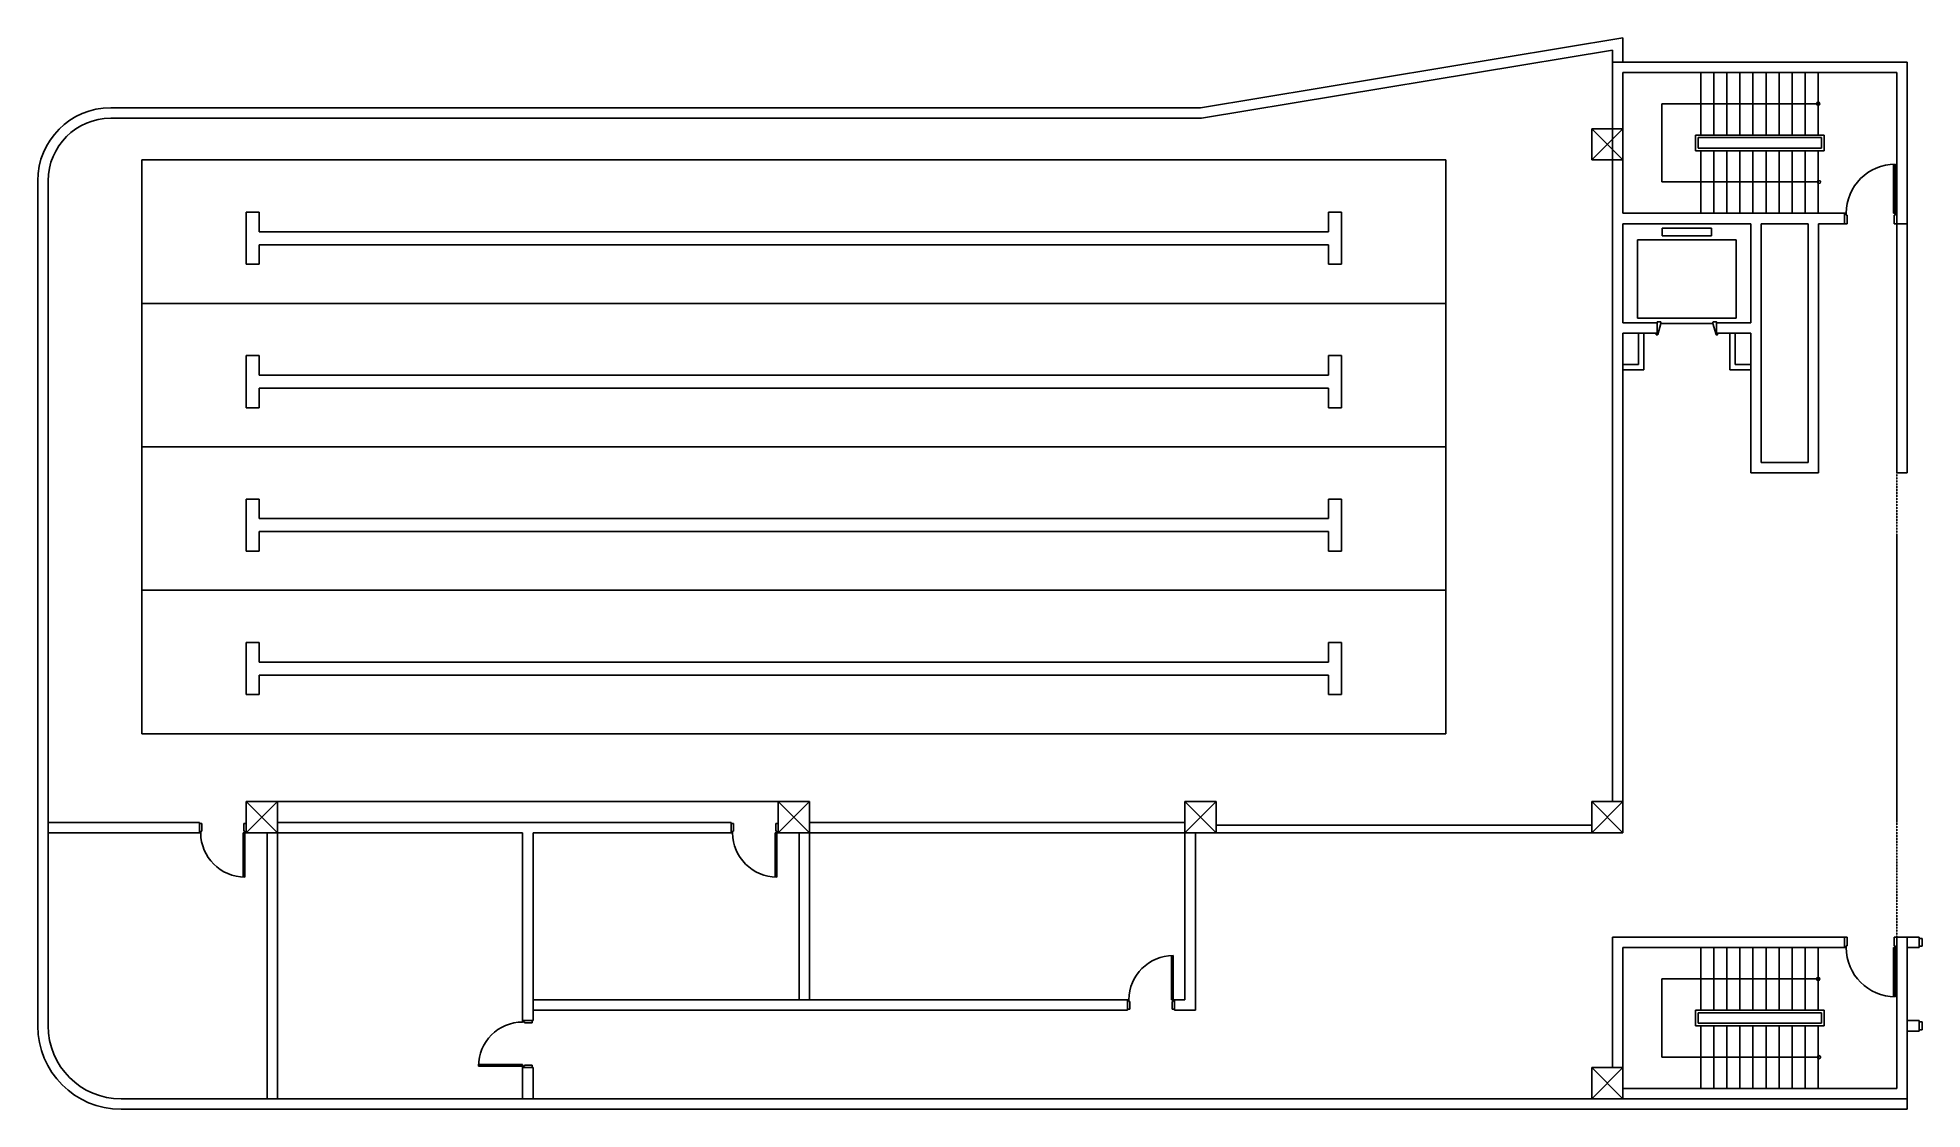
# Model space of a CAD drawing. Header units: millimetres. Extents: x 2430 to 38570, y 4270 to 24814.
import ezdxf

# ---------------------------------------------------------------- set-up
doc = ezdxf.new("R2010")
doc.units = ezdxf.units.MM
doc.linetypes.add('HD', pattern=[2.5, 1.5, -1])

msp = doc.modelspace()

# ---------------------------------------------------------------- linework, layer by layer
for p, q in [((32830, 24814), (24730, 23470)), ((32630, 24578), (24746, 23270)), ((32630, 24348), (32630, 24578)), ((32830, 24348), (32830, 24814)), ((32630, 16470), (32630, 24348)), ((32630, 24348), (32630, 24348)), ((32630, 24348), (38280, 24348)), ((38280, 21248), (38280, 24348)), ((32830, 24148), (38080, 24148)), ((32830, 24148), (32830, 21448)), ((34323, 22948), (34323, 24148)), ((34573, 22948), (34573, 24148)), ((34823, 22948), (34823, 24148)), ((35073, 22948), (35073, 24148)), ((35323, 22948), (35323, 24148)), ((35573, 22948), (35573, 24148)), ((35822, 22948), (35822, 24148)), ((36072, 22948), (36072, 24148)), ((36322, 22948), (36322, 24148)), ((36572, 22948), (36572, 24148)), ((38080, 24148), (38080, 21448)), ((36572, 23548), (33576, 23548)), ((33576, 23548), (33576, 22048)), ((24730, 23470), (3830, 23470)), ((24746, 23270), (3830, 23270)), ((32230, 23070), (32230, 22470)), ((32830, 23070), (32230, 23070)), ((32830, 22470), (32830, 23070)), ((34223, 22648), (34223, 22948)), ((34223, 22948), (36688, 22948)), ((34273, 22698), (34273, 22898)), ((34273, 22898), (36638, 22898)), ((36638, 22898), (36638, 22698)), ((36688, 22948), (36688, 22648)), ((36688, 22948), (36688, 22948)), ((32230, 22470), (32830, 22470)), ((36688, 22648), (34223, 22648)), ((36638, 22698), (34273, 22698)), ((34323, 22648), (34323, 21448)), ((34573, 22648), (34573, 21448)), ((34823, 22648), (34823, 21448)), ((35073, 22648), (35073, 21448)), ((35323, 22648), (35323, 21448)), ((35573, 22648), (35573, 21448)), ((35822, 22648), (35822, 21448)), ((36072, 22648), (36072, 21448)), ((36322, 22648), (36322, 21448)), ((36572, 22648), (36572, 21448)), ((2430, 5870), (2430, 22070)), ((2630, 5870), (2630, 22070)), ((33576, 22048), (35218, 22048)), ((35218, 22048), (36588, 22048)), ((38015, 21448), (38015, 22390)), ((38051, 21448), (38051, 22389)), ((32830, 21448), (37080, 21448)), ((34965, 21448), (32830, 21448)), ((37080, 21248), (37080, 21448)), ((37080, 21448), (37109, 21448)), ((37080, 21248), (37080, 21448)), ((37080, 21248), (37080, 21448)), ((37109, 21448), (37109, 21412)), ((37109, 21412), (37130, 21412)), ((37130, 21412), (37130, 21248)), ((38051, 21448), (38015, 21448)), ((38030, 21248), (38030, 21412)), ((38030, 21412), (38051, 21412)), ((38051, 21448), (38080, 21448)), ((38051, 21412), (38051, 21448)), ((38080, 21448), (38080, 21448)), ((38080, 21448), (38080, 21248)), ((38080, 21448), (38080, 21248)), ((32830, 21248), (32830, 19348)), ((35280, 21248), (32830, 21248)), ((35280, 21248), (32830, 21248)), ((32850, 21248), (35280, 21248)), ((32850, 21248), (35269, 21248)), ((33580, 21013), (33580, 21163)), ((33580, 21163), (34530, 21163)), ((34530, 21013), (33580, 21013)), ((34530, 21163), (34530, 21013)), ((35280, 21248), (35280, 19348)), ((35480, 21248), (35530, 21248)), ((35480, 21248), (35480, 16670)), ((36380, 21248), (35480, 21248)), ((36380, 16670), (36380, 21248)), ((36580, 16470), (36580, 21248)), ((37080, 21248), (36580, 21248)), ((37130, 21248), (37080, 21248)), ((38080, 21248), (38030, 21248)), ((38280, 21248), (38080, 21248)), ((38080, 21248), (38080, 16470)), ((38280, 21248), (38280, 16470)), ((35000, 20936), (33110, 20936)), ((33110, 20936), (33110, 19436)), ((35000, 19436), (35000, 20936)), ((29430, 19720), (4430, 19720)), ((33485, 19348), (32830, 19348)), ((33110, 19436), (35000, 19436)), ((33485, 19363), (33485, 19348)), ((33550, 19368), (33490, 19368)), ((33496, 19122), (33555, 19338)), ((33555, 19339), (33555, 19363)), ((34555, 19339), (34555, 19363)), ((34614, 19122), (34555, 19338)), ((34560, 19368), (34620, 19368)), ((34625, 19363), (34625, 19348)), ((34625, 19348), (35280, 19348)), ((33485, 19148), (32830, 19148)), ((32830, 16670), (32830, 19148)), ((32830, 16470), (32830, 19148)), ((32830, 19148), (33485, 19148)), ((33130, 18548), (33130, 19148)), ((33230, 18448), (33230, 19148)), ((33465, 19148), (33465, 19123)), ((33470, 19118), (33491, 19118)), ((34640, 19118), (34619, 19118)), ((34625, 19148), (35128, 19148)), ((34625, 19148), (35280, 19148)), ((34645, 19148), (34645, 19123)), ((34880, 18448), (34880, 19148)), ((34980, 18548), (34980, 19148)), ((35280, 19148), (35280, 16670)), ((32830, 18548), (33130, 18548)), ((32830, 18448), (33230, 18448)), ((35280, 18448), (34880, 18448)), ((35280, 18548), (34980, 18548)), ((35280, 17795), (35280, 16470)), ((29430, 16970), (4430, 16970)), ((35480, 16670), (36380, 16670)), ((38280, 16670), (38280, 16490)), ((32630, 16470), (32630, 10170)), ((32830, 16470), (32830, 10170)), ((36580, 16470), (35280, 16470)), ((38080, 16470), (38280, 16470)), ((38080, 9770), (38080, 15270)), ((29430, 14220), (4430, 14220)), ((6430, 10170), (6430, 9570)), ((7030, 10170), (6430, 10170)), ((16630, 10170), (7030, 10170)), ((7030, 9570), (7030, 10170)), ((16630, 10170), (16630, 9570)), ((17230, 10170), (16630, 10170)), ((17230, 9570), (17230, 10170)), ((24430, 10170), (24430, 9570)), ((25030, 10170), (24430, 10170)), ((25030, 9570), (25030, 10170)), ((32230, 10170), (32230, 9570)), ((32830, 10170), (32230, 10170)), ((32830, 9570), (32830, 10170)), ((2630, 9770), (5530, 9770)), ((5530, 9770), (5530, 9570)), ((6430, 9770), (6430, 9570)), ((6430, 9570), (6430, 9770)), ((7030, 9770), (15730, 9770)), ((15730, 9770), (15730, 9570)), ((16630, 9770), (16630, 9570)), ((16630, 9570), (16630, 9770)), ((17230, 9770), (24430, 9770)), ((2630, 9570), (5556, 9570)), ((5575, 9750), (5530, 9750)), ((5530, 9750), (5530, 9570)), ((5530, 9750), (5530, 9570)), ((5530, 9570), (5556, 9570)), ((5556, 9602), (5575, 9602)), ((5556, 9570), (5556, 9602)), ((5575, 9602), (5575, 9750)), ((6372, 9570), (6372, 8722)), ((6404, 9570), (6372, 9570)), ((6430, 9750), (6385, 9750)), ((6385, 9750), (6385, 9602)), ((6385, 9602), (6404, 9602)), ((6404, 9602), (6404, 9570)), ((6404, 9570), (6430, 9570)), ((6404, 9570), (6404, 8723)), ((6404, 9570), (6430, 9570)), ((6430, 9570), (6430, 9750)), ((6430, 9570), (6430, 9570)), ((6430, 9570), (6430, 9570)), ((6430, 9570), (7030, 9570)), ((6830, 4470), (6830, 9570)), ((7030, 9570), (11730, 9570)), ((7030, 4470), (7030, 9570)), ((11730, 5970), (11730, 9570)), ((11930, 9570), (15756, 9570)), ((11930, 5970), (11930, 9570)), ((15775, 9750), (15730, 9750)), ((15730, 9750), (15730, 9570)), ((15730, 9750), (15730, 9570)), ((15730, 9570), (15756, 9570)), ((15756, 9602), (15775, 9602)), ((15756, 9570), (15756, 9602)), ((15775, 9602), (15775, 9750)), ((16572, 9570), (16572, 8722)), ((16604, 9570), (16572, 9570)), ((16630, 9750), (16585, 9750)), ((16585, 9750), (16585, 9602)), ((16585, 9602), (16604, 9602)), ((16604, 9602), (16604, 9570)), ((16604, 9570), (16630, 9570)), ((16604, 9570), (16604, 8723)), ((16604, 9570), (16630, 9570)), ((16630, 9570), (16630, 9750)), ((16630, 9570), (16630, 9570)), ((16630, 9570), (16630, 9570)), ((16630, 9570), (17230, 9570)), ((17030, 6370), (17030, 9570)), ((17230, 9570), (24430, 9570)), ((17230, 6370), (17230, 9570)), ((24430, 9570), (24430, 6370)), ((24430, 9570), (25030, 9570)), ((24630, 9570), (24630, 6170)), ((25030, 9720), (32230, 9720)), ((25030, 9570), (32230, 9570)), ((32230, 9570), (32830, 9570)), ((37080, 7570), (32630, 7570)), ((32630, 5070), (32630, 7570)), ((32830, 7370), (37080, 7370)), ((32830, 4670), (32830, 7370)), ((32850, 7570), (35280, 7570)), ((32850, 7570), (35269, 7570)), ((34323, 6170), (34323, 7370)), ((34573, 6170), (34573, 7370)), ((34823, 6170), (34823, 7370)), ((35073, 6170), (35073, 7370)), ((35323, 6170), (35323, 7370)), ((35573, 6170), (35573, 7370)), ((35822, 6170), (35822, 7370)), ((36072, 6170), (36072, 7370)), ((36322, 6170), (36322, 7370)), ((36572, 6170), (36572, 7370)), ((37130, 7570), (37080, 7570)), ((37080, 7570), (37080, 7370)), ((37080, 7570), (37080, 7370)), ((37080, 7570), (37080, 7370)), ((37080, 7370), (37109, 7370)), ((37109, 7406), (37130, 7406)), ((37109, 7370), (37109, 7406)), ((37130, 7406), (37130, 7570)), ((38015, 7370), (38015, 6428)), ((38051, 7370), (38015, 7370)), ((38080, 7570), (38030, 7570)), ((38030, 7570), (38030, 7406)), ((38030, 7406), (38051, 7406)), ((38051, 7406), (38051, 7370)), ((38051, 7370), (38051, 6429)), ((38051, 7370), (38080, 7370)), ((38280, 7570), (38080, 7570)), ((38080, 7370), (38080, 7570)), ((38080, 7370), (38080, 7570)), ((38080, 4670), (38080, 7370)), ((38080, 7370), (38080, 7370)), ((38280, 7570), (38280, 4470)), ((38280, 7570), (38510, 7570)), ((38280, 7370), (38510, 7370)), ((38510, 7570), (38510, 7370)), ((38510, 7545), (38570, 7545)), ((38510, 7395), (38510, 7545)), ((38570, 7395), (38510, 7395)), ((38570, 7545), (38570, 7395)), ((24172, 6370), (24172, 7218)), ((24204, 6370), (24204, 7217)), ((36572, 6770), (33576, 6770)), ((33576, 6770), (33576, 5270)), ((23356, 6370), (11930, 6370)), ((23330, 6170), (11930, 6170)), ((23330, 6190), (23330, 6370)), ((23330, 6370), (23356, 6370)), ((23330, 6190), (23330, 6370)), ((23330, 6170), (23330, 6370)), ((23375, 6190), (23330, 6190)), ((23356, 6370), (23356, 6338)), ((23356, 6338), (23375, 6338)), ((23375, 6338), (23375, 6190)), ((24430, 6370), (24172, 6370)), ((24204, 6370), (24172, 6370)), ((24185, 6190), (24185, 6338)), ((24185, 6338), (24204, 6338)), ((24230, 6190), (24185, 6190)), ((24204, 6370), (24230, 6370)), ((24204, 6370), (24230, 6370)), ((24204, 6338), (24204, 6370)), ((24230, 6370), (24230, 6170)), ((24230, 6370), (24230, 6370)), ((24230, 6170), (24230, 6370)), ((24230, 6370), (24230, 6370)), ((24230, 6370), (24230, 6190)), ((24230, 6370), (24230, 6170)), ((24630, 6170), (24230, 6170)), ((34223, 5870), (34223, 6170)), ((34223, 6170), (36688, 6170)), ((36688, 6170), (36688, 5870)), ((36688, 6170), (36688, 6170)), ((11910, 5970), (11730, 5970)), ((11730, 5970), (11730, 5944)), ((11910, 5970), (11730, 5970)), ((11930, 5970), (11730, 5970)), ((11730, 5944), (11762, 5944)), ((11762, 5944), (11762, 5925)), ((11762, 5925), (11910, 5925)), ((11910, 5925), (11910, 5970)), ((36688, 5870), (34223, 5870)), ((34273, 5920), (34273, 6120)), ((34273, 6120), (36638, 6120)), ((36638, 5920), (34273, 5920)), ((34323, 5870), (34323, 4670)), ((34573, 5870), (34573, 4670)), ((34823, 5870), (34823, 4670)), ((35073, 5870), (35073, 4670)), ((35323, 5870), (35323, 4670)), ((35573, 5870), (35573, 4670)), ((35822, 5870), (35822, 4670)), ((36072, 5870), (36072, 4670)), ((36322, 5870), (36322, 4670)), ((36572, 5870), (36572, 4670)), ((36638, 6120), (36638, 5920)), ((38280, 5970), (38510, 5970)), ((38510, 5970), (38510, 5770)), ((38510, 5945), (38570, 5945)), ((38510, 5795), (38510, 5945)), ((38570, 5795), (38510, 5795)), ((38570, 5945), (38570, 5795)), ((38280, 5770), (38510, 5770)), ((11730, 5128), (10882, 5128)), ((11730, 5096), (10883, 5096)), ((11730, 5096), (11730, 5128)), ((11730, 5096), (11730, 5070)), ((11762, 5096), (11730, 5096)), ((11730, 4470), (11730, 5070)), ((11930, 5070), (11730, 5070)), ((11730, 5070), (11730, 5070)), ((11730, 5070), (11910, 5070)), ((11730, 5070), (11930, 5070)), ((11910, 5115), (11762, 5115)), ((11762, 5115), (11762, 5096)), ((11910, 5070), (11910, 5115)), ((11930, 4470), (11930, 5070)), ((32230, 5070), (32230, 4470)), ((32830, 5070), (32230, 5070)), ((32830, 4470), (32830, 5070)), ((33576, 5270), (35218, 5270)), ((35218, 5270), (36588, 5270)), ((38280, 4470), (4030, 4470)), ((32230, 4470), (32830, 4470)), ((32630, 4470), (32630, 4470)), ((32630, 4470), (38280, 4470)), ((32830, 4670), (38080, 4670)), ((38280, 4470), (38280, 4270)), ((38280, 4270), (4030, 4270))]:
    msp.add_line(p, q)
at = {"ltscale": 0.1}
for p, q in [((32830, 22470), (32230, 23070)), ((32830, 23070), (32230, 22470)), ((7030, 9570), (6430, 10170)), ((7030, 10170), (6430, 9570)), ((17230, 9570), (16630, 10170)), ((17230, 10170), (16630, 9570)), ((25030, 9570), (24430, 10170)), ((25030, 10170), (24430, 9570)), ((32830, 9570), (32230, 10170)), ((32830, 10170), (32230, 9570)), ((32830, 4470), (32230, 5070)), ((32830, 5070), (32230, 4470))]:
    msp.add_line(p, q, dxfattribs=at)
at = {"ltscale": 100}
for p, q in [((4430, 11470), (4430, 22470)), ((4430, 22470), (29430, 22470)), ((29430, 22470), (29430, 11470)), ((6680, 21470), (6430, 21470)), ((6430, 21470), (6430, 20470)), ((6680, 21470), (6430, 21470)), ((6430, 21470), (6430, 20470)), ((6680, 21095), (6680, 21470)), ((6680, 21095), (6680, 21470)), ((27430, 21470), (27180, 21470)), ((27180, 21470), (27180, 21095)), ((27430, 21470), (27180, 21470)), ((27180, 21470), (27180, 21095)), ((27430, 20470), (27430, 21470)), ((27430, 20470), (27430, 21470)), ((27180, 21095), (6680, 21095)), ((27180, 21095), (6680, 21095)), ((6680, 20470), (6680, 20845)), ((6680, 20845), (27180, 20845)), ((6680, 20470), (6680, 20845)), ((6680, 20845), (27180, 20845)), ((27180, 20845), (27180, 20470)), ((27180, 20845), (27180, 20470)), ((6430, 20470), (6680, 20470)), ((6430, 20470), (6680, 20470)), ((27180, 20470), (27430, 20470)), ((27180, 20470), (27430, 20470)), ((6680, 18720), (6430, 18720)), ((6430, 18720), (6430, 17720)), ((6680, 18720), (6430, 18720)), ((6430, 18720), (6430, 17720)), ((6680, 18345), (6680, 18720)), ((6680, 18345), (6680, 18720)), ((27430, 18720), (27180, 18720)), ((27180, 18720), (27180, 18345)), ((27430, 18720), (27180, 18720)), ((27180, 18720), (27180, 18345)), ((27430, 17720), (27430, 18720)), ((27430, 17720), (27430, 18720)), ((27180, 18345), (6680, 18345)), ((27180, 18345), (6680, 18345)), ((6680, 17720), (6680, 18095)), ((6680, 18095), (27180, 18095)), ((6680, 17720), (6680, 18095)), ((6680, 18095), (27180, 18095)), ((27180, 18095), (27180, 17720)), ((27180, 18095), (27180, 17720)), ((6430, 17720), (6680, 17720)), ((6430, 17720), (6680, 17720)), ((27180, 17720), (27430, 17720)), ((27180, 17720), (27430, 17720)), ((6680, 15970), (6430, 15970)), ((6430, 15970), (6430, 14970)), ((6680, 15970), (6430, 15970)), ((6430, 15970), (6430, 14970)), ((6680, 15595), (6680, 15970)), ((6680, 15595), (6680, 15970)), ((27430, 15970), (27180, 15970)), ((27180, 15970), (27180, 15595)), ((27430, 15970), (27180, 15970)), ((27180, 15970), (27180, 15595)), ((27430, 14970), (27430, 15970)), ((27430, 14970), (27430, 15970)), ((27180, 15595), (6680, 15595)), ((27180, 15595), (6680, 15595)), ((6680, 14970), (6680, 15345)), ((6680, 15345), (27180, 15345)), ((6680, 14970), (6680, 15345)), ((6680, 15345), (27180, 15345)), ((27180, 15345), (27180, 14970)), ((27180, 15345), (27180, 14970)), ((6430, 14970), (6680, 14970)), ((6430, 14970), (6680, 14970)), ((27180, 14970), (27430, 14970)), ((27180, 14970), (27430, 14970)), ((6680, 13220), (6430, 13220)), ((6430, 13220), (6430, 12220)), ((6680, 13220), (6430, 13220)), ((6430, 13220), (6430, 12220)), ((6680, 12845), (6680, 13220)), ((6680, 12845), (6680, 13220)), ((27430, 13220), (27180, 13220)), ((27180, 13220), (27180, 12845)), ((27430, 13220), (27180, 13220)), ((27180, 13220), (27180, 12845)), ((27430, 12220), (27430, 13220)), ((27430, 12220), (27430, 13220)), ((27180, 12845), (6680, 12845)), ((27180, 12845), (6680, 12845)), ((6680, 12220), (6680, 12595)), ((6680, 12595), (27180, 12595)), ((6680, 12220), (6680, 12595)), ((6680, 12595), (27180, 12595)), ((27180, 12595), (27180, 12220)), ((27180, 12595), (27180, 12220)), ((6430, 12220), (6680, 12220)), ((6430, 12220), (6680, 12220)), ((27180, 12220), (27430, 12220)), ((27180, 12220), (27430, 12220)), ((29430, 11470), (4430, 11470))]:
    msp.add_line(p, q, dxfattribs=at)
at = {"linetype": 'Continuous'}
for p, q in [((33485, 19348), (33485, 19148)), ((34555, 19338), (33555, 19338)), ((34625, 19348), (34625, 19148))]:
    msp.add_line(p, q, dxfattribs=at)
at = {"linetype": 'HD', "ltscale": 0.5}
for p, q in [((38080, 15270), (38080, 16470)), ((38080, 9770), (38080, 7570))]:
    msp.add_line(p, q, dxfattribs=at)
for centre, radius, start, end in [((36572, 23548), 30, 90, 270), ((36572, 23548), 30, 270, 90), ((3830, 22070), 1400, 90, 180), ((3830, 22070), 1200, 90, 180), ((36588, 22048), 30, 90, 270), ((36588, 22048), 30, 270, 90), ((38051, 21448), 941, 90, 180), ((33490, 19363), 5, 90, 180), ((33550, 19363), 5, 0, 90), ((33550, 19339), 5, 344.7449, 0), ((34560, 19363), 5, 90, 180), ((34560, 19339), 5, 180, 195.2551), ((34620, 19363), 5, 0, 90), ((33470, 19123), 5, 180, 270), ((33491, 19123), 5, 270, 344.7449), ((34619, 19123), 5, 195.2551, 270), ((34640, 19123), 5, 270, 0), ((6404, 9570), 847, 180, 270), ((16604, 9570), 847, 180, 270), ((38051, 7370), 941, 180, 270), ((24204, 6370), 847, 90, 180), ((36572, 6770), 30, 90, 270), ((36572, 6770), 30, 270, 90), ((4030, 5870), 1600, 180, 270), ((4030, 5870), 1400, 180, 270), ((11730, 5096), 847, 90, 180), ((36588, 5270), 30, 90, 270), ((36588, 5270), 30, 270, 90)]:
    msp.add_arc(centre, radius, start, end)

doc.saveas('drawing.dxf')
